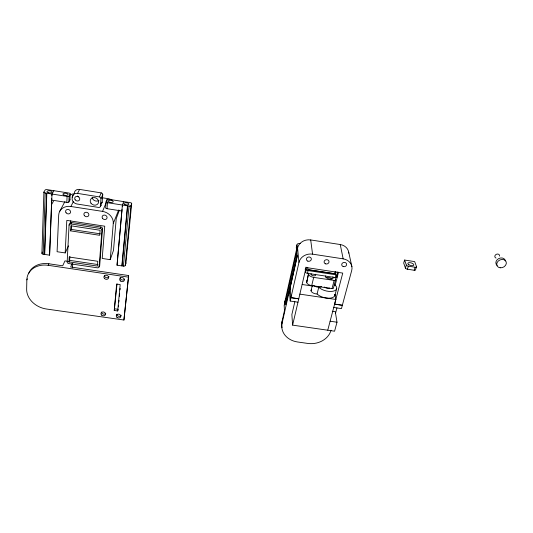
<?xml version="1.0" encoding="UTF-8"?>
<svg xmlns="http://www.w3.org/2000/svg" width="533" height="533" viewBox="0 0 533 533"><rect width="100%" height="100%" fill="white"/><g stroke="black" fill="none" stroke-linecap="round" stroke-linejoin="round"><path stroke-width="0.8" d="M27.403 278.846L26.85 279.885L26.65 289.199A20.894 16.823 20 0 0 46.518 309.027L123.922 320.02L128.646 275.548L70.656 266.993L72.195 263.475M43.906 192.047A1.746 0.713 4 0 0 45.198 192.979L46.618 193.206L44.505 254.401L43.146 254.201A1.666 0.786 2.6 0 1 41.92 253.208L43.906 192.047L45.118 190.048A1.732 0.706 4.1 0 1 47.197 189.648L68.897 193.046A1.712 0.706 4.7 0 1 70.209 193.972L69.903 199.975L68.844 202.014A1.719 0.72 4.5 0 1 66.805 202.44L51.734 200.108M43.146 254.201L45.198 192.979M49.562 255.16L51.734 198.582M51.914 195.558L51.908 194.025M70.209 193.972L69.15 195.984A1.726 0.713 4.6 0 1 67.105 196.397L46.824 193.239L44.705 254.441L49.629 255.16L51.974 194.039L53.906 190.701M66.805 202.44L67.105 196.397M73.387 201.574L70.882 206.484A11.933 10.12 24.8 0 0 58.697 215.079L57.091 251.723L65.186 252.928L66.812 220.395L104.741 226.205L102.216 258.452L110.224 259.651L113.496 250.35L116.227 218.67L119.245 210.602A4.784 2.052 6 0 0 119.305 210.229M68.844 202.014L69.15 195.984M69.07 225.159L67.165 261.95A1.526 1.266 20.9 0 0 67.418 262.749L67.764 263.115A1.952 1.619 20.9 0 0 68.87 263.588L97.279 267.793A1.952 1.632 18.5 0 0 98.265 267.719L98.812 267.399A1.506 1.266 18.5 0 0 99.158 266.693L99.724 265.161L102.523 228.73A1.546 1.326 21.5 0 0 102.283 227.897L101.936 227.511A1.979 1.699 21.5 0 0 100.817 227.018L71.675 222.554A2.025 1.712 24 0 0 70.662 222.641L70.109 222.981A1.566 1.326 24 0 0 69.77 223.727L69.07 225.159A1.572 1.333 23.9 0 1 69.41 224.406L69.963 224.067A2.032 1.719 23.9 0 1 70.982 223.98L100.231 228.45A1.985 1.706 21.4 0 1 101.357 228.95L101.71 229.337A1.552 1.333 21.4 0 1 101.943 230.176L99.151 266.693M70.563 223.207L70.696 220.749M68.964 261.87L69.223 257.033L97.772 261.283L97.406 266.087L68.964 261.87L69.643 260.351L69.863 256.326M70.616 230.869L70.882 225.799L100.097 230.256L99.718 235.293L70.616 230.869L71.309 229.423L71.502 225.812M72.488 267.866L72.721 263.722M72.222 197.137L72.135 198.649A5.183 4.444 26.2 0 0 76.899 203.972L98.598 207.437A1.706 1.479 24 0 0 100.384 206.211L102.149 202.107L102.742 194.658A1.699 1.479 25.1 0 0 101.21 192.893L79.59 189.402A5.13 4.417 26.6 0 0 74.32 193.113L72.222 197.137A5.19 4.457 26.3 0 1 77.552 193.392L79.59 189.402M131.678 203.593L130.965 205.645A1.686 0.713 6.5 0 1 129.059 206.071L127.673 205.858L122.044 265.927L123.37 266.127A1.612 0.793 5.5 0 0 125.202 265.594L125.915 263.309L131.678 203.593A1.672 0.706 6.6 0 0 130.272 202.653L108.905 199.309A1.686 0.706 5.9 0 0 106.966 199.722L106.107 201.76L105.641 207.737A1.692 0.72 5.7 0 0 107.013 208.689L121.877 211.001M100.384 206.211L100.977 198.696L102.742 194.658M106.787 201.954L106.966 199.722M107.013 208.689L107.486 202.707A1.699 0.713 5.8 0 1 106.107 201.76M110.224 259.651L113.276 223.467L118.659 210.009M107.486 202.707L127.467 205.831L121.844 265.907L117.013 265.181L122.417 205.032L123.689 201.627M117.073 265.194L122.01 209.516M122.483 205.045L122.277 206.537M114.249 310.459L116.647 284.056L120.178 284.569L117.706 310.952L114.249 310.459L117.007 284.009M118.419 306.881L118.573 305.262M118.879 302.018L119.032 300.392M119.419 296.275L119.645 293.81M120.018 289.872L120.158 288.34M123.37 266.127L129.059 206.071M125.202 265.594L130.965 205.645M123.922 320.02L128.646 275.548M297.987 302.191L290.172 301.038L289.459 290.825L297.154 256.613L296.321 247.712L296.934 244.967A4.704 2.092 12.6 0 1 300.485 243.428M284.935 304.936A1.506 0.773 12.8 0 1 284.862 304.709L284.722 302.331L297.034 247.279A1.566 0.7 12.5 0 1 297.048 247.152M287.214 299.299L285.588 299.06L284.169 305.402L284.462 310.652L282.017 321.526A19.641 16.39 -4.6 0 0 282.03 327.668M284.862 304.709L297.247 249.464L297.034 247.279M348.822 253.168A11.106 9.694 -11.4 0 0 340.254 244.534L310.692 239.943A11.106 9.794 -7.6 0 0 297.554 248.012L297.321 249.051L296.934 244.967M331.026 330.253A19.701 16.37 -5.6 0 1 307.841 343.439L297.587 341.979A19.714 16.423 -4.6 0 1 282.104 323.185L297.041 256.839L296.901 255.334L285.901 304.263L285.588 299.06M290.172 301.038L298.953 262.416L297.554 248.012M294.856 301.658L291.864 314.59L292.617 325.137L334.584 331.2L337.003 322.212L335.284 311.705L332.286 311.265M292.617 325.137L306.082 267.526L342.752 273.096L334.597 304.103L342.346 305.249L351.713 270.458A11.493 9.92 -10.9 0 0 343.159 258.851L340.254 244.534M337.123 271.83L337.569 274.282L336.856 277.013A1.492 0.7 14.3 0 1 336.656 277.407L336.196 277.56A1.925 0.899 14.2 0 1 335.27 277.546L307.421 273.342A1.905 0.899 13.2 0 1 306.295 272.996L305.915 272.763A1.492 0.706 13.1 0 1 305.582 272.283L306.228 269.531L305.955 267.093M307.421 273.342L308.067 270.584L335.977 274.808A1.932 0.899 14.2 0 0 336.903 274.828L337.362 274.668A1.492 0.693 14.2 0 0 337.569 274.282M335.117 277.46L335.563 279.845L333.451 288.007A1.599 0.773 14.3 0 1 332.032 288.593L311.712 285.601A4.79 2.312 13.5 0 1 306.722 282.483L308.56 273.496A4.81 2.272 13.4 0 1 308.587 273.076M306.722 282.483L308.56 273.496M311.712 285.601L313.697 277.387A4.817 2.279 13.4 0 1 308.66 274.288M311.032 290.751L312.351 285.288M334.977 294.443A9.907 4.844 14.2 0 1 328.268 298.214A9.907 4.844 14.2 0 1 317.088 293.983L318.761 287.24A9.954 4.79 14.1 0 0 332.912 291.258A9.954 4.79 14.1 0 0 334.171 284.262M334.604 273.802L335.13 271.757M332.032 288.593L334.144 280.418A1.612 0.76 14.2 0 0 335.563 279.845M335.27 277.546L335.977 274.808M334.997 285.808L338.542 272.143M334.951 295.255L336.703 288.56M327.748 330.213L335.837 299.466L334.964 294.316M335.484 313.471L336.969 307.874M117.706 310.952L118.026 309.866M404.607 260.051L403.688 263.049L405.426 268.106A1.779 0.766 16.4 0 0 407.412 269.218L414.194 270.258A1.779 0.766 16.6 0 0 415.573 269.665L416.533 266.647L414.661 261.61L404.607 260.051L406.359 265.081L405.426 268.106M407.412 269.218L408.358 266.194A1.779 0.766 16.3 0 1 406.359 265.081M414.194 270.258L415.147 267.24A1.779 0.76 16.5 0 0 416.533 266.647M101.943 230.176L102.523 228.73M100.231 228.45L100.817 227.011M113.276 223.467A11.773 10.14 22.1 0 0 102.536 211.388L106.933 200.894M100.977 198.696A1.719 1.492 24.8 0 0 99.418 196.917L101.21 192.893M65.186 252.928L68.49 245.853M70.982 223.98L71.675 222.554M26.85 279.885A21.067 17.049 20.6 0 1 48.163 265.314L48.916 263.782L62.687 265.814L64.946 260.897L67.305 261.25M41.92 253.208L42.507 252.089M59.689 211.388L64.979 201.474M51.628 204.499L53.493 201.201M98.838 266.18L99.378 265.86A1.506 1.259 18.5 0 0 99.724 265.161M114.748 308.827L118.193 309.32M330.114 321.206L337.003 322.212M290.931 297.647L298.766 298.806L290.931 297.687L290.199 287.48M334.604 304.143L342.353 305.289L341.46 308.6L333.731 307.461M48.163 265.314L128.186 277.107M313.697 277.387L334.144 280.418M302.218 284.509L312.871 286.101M299.872 294.129L335.837 299.466M69.643 260.351L97.985 264.555M307.808 269.738L333.798 273.676M71.309 229.423L100.304 233.834M70.882 206.484L102.536 211.388M408.358 266.194L415.147 267.24M298.953 262.416A11.499 10.034 -7.3 0 1 312.565 254.148L343.159 258.851M102.243 197.763L107.873 198.642A11.373 9.887 23 0 1 111.937 200.002M77.552 193.392L99.418 196.917M348.722 252.222L351.907 266.713M336.576 275.441L336.856 277.013M335.43 271.763L335.797 273.822L307.954 269.598L307.721 267.553M310.692 239.943L312.565 254.148M305.229 269.025L305.582 272.283M282.017 321.526L282.104 323.185M28.582 273.636A20.987 17.009 20.7 0 1 48.916 263.782M105.761 313.397A2.325 1.899 15 0 1 103.195 314.037A2.325 1.899 15 0 1 101.497 312.085M109.038 276.62A2.399 2.005 17.1 0 1 106.32 277.673A2.399 2.005 17.1 0 1 104.455 275.381M121.211 315.25A2.312 1.899 13.7 0 1 118.672 316.269A2.312 1.899 13.7 0 1 116.774 314.263M124.515 279.272A2.385 2.005 15.6 0 1 121.577 279.825A2.385 2.005 15.6 0 1 120.238 277.34M78.664 196.797A2.565 2.205 26.6 0 1 77.398 195.971M102.149 202.107A1.686 1.466 24.3 0 1 100.997 203.32M98.965 200.428A4.237 3.684 25.1 0 1 94.754 200.681A4.237 3.684 25.1 0 1 92.129 197.35M69.23 261.996A1.945 1.612 20.9 0 1 68.744 261.79M69.443 199.295A1.706 0.713 4.6 0 1 69.903 199.975M125.295 262.516A1.599 0.78 5.6 0 1 125.915 263.309M70.083 195.025A11.519 9.867 25.7 0 1 73.128 193.925M100.524 204.992A2.492 2.159 23.8 0 1 101.357 205.531M497.176 265.434A4.957 3.998 -24.2 0 1 498.542 258.692A4.957 3.998 -24.2 0 1 505.404 260.857M496.036 258.052A2.438 1.979 -24.5 0 1 495.01 255.633A2.438 1.979 -24.5 0 1 497.829 254.061A2.438 1.979 -24.5 0 1 499.541 256.093M315.19 274.235A2.405 1.139 13.4 0 1 315.036 275.701A2.405 1.139 13.4 0 1 312.025 275.328A2.405 1.139 13.4 0 1 311.159 273.735M306.622 281.684A4.777 2.305 13.4 0 1 307.228 280.485M332.845 276.82A4.011 1.885 14 0 1 329.88 279.039A4.011 1.885 14 0 1 325.503 275.907M284.722 302.331A1.499 0.766 12.7 0 1 285.461 301.751M308.067 270.577A1.912 0.899 13.1 0 1 306.948 270.238L306.562 270.004A1.492 0.7 13.1 0 1 306.228 269.531M296.321 247.712A4.697 2.099 12.6 0 1 296.954 246.639M317.088 293.983A4.757 2.332 13.8 0 1 312.065 292.297A4.757 2.332 13.8 0 1 311.632 289.532M321.619 286.461A4.777 2.305 13.7 0 1 313.584 285.461M329.72 288.113A3.984 1.919 14.1 0 1 324.204 286.994M326.049 277.493A4.004 1.892 14.1 0 1 332.046 279.012M101.643 315.11A2.332 1.899 14.9 0 0 105.494 314.55A2.332 1.899 14.9 0 0 102.636 311.972A2.332 1.899 14.9 0 0 101.643 315.11M104.608 278.592A2.405 2.012 17 0 0 108.572 277.999A2.405 2.012 17 0 0 105.641 275.268A2.405 2.012 17 0 0 104.608 278.592M116.954 317.288A2.325 1.899 13.6 0 0 120.804 316.729A2.325 1.899 13.6 0 0 117.986 314.164A2.325 1.899 13.6 0 0 116.954 317.288M120.358 280.904A2.392 2.012 15.5 0 0 124.322 280.311A2.392 2.012 15.5 0 0 121.431 277.593A2.392 2.012 15.5 0 0 120.358 280.904M75.16 199.788A2.592 2.225 26.2 0 0 79.517 199.915A2.592 2.225 26.2 0 0 76.999 196.397A2.592 2.225 26.2 0 0 75.16 199.788M90.956 203.18A4.291 3.711 24.8 0 0 98.192 203.393A4.291 3.711 24.8 0 0 94.088 197.556A4.291 3.711 24.8 0 0 90.956 203.18M63.94 195.071A2.585 1.066 4.6 0 0 68.044 194.625A2.585 1.066 4.6 0 0 64.473 193.279A2.585 1.066 4.6 0 0 63.94 195.071M48.177 192.653A2.605 1.059 4.1 0 0 52.167 192.04A2.605 1.059 4.1 0 0 48.376 190.821A2.605 1.059 4.1 0 0 48.177 192.653M109.265 202.154A2.538 1.066 5.9 0 0 113.203 201.687A2.538 1.066 5.9 0 0 109.585 200.335A2.538 1.066 5.9 0 0 109.265 202.154M124.989 204.612A2.518 1.066 6.4 0 0 128.866 204.132A2.518 1.066 6.4 0 0 125.235 202.78A2.518 1.066 6.4 0 0 124.989 204.612M102.696 218.563A2.532 2.185 22.3 0 0 106.933 218.283A2.532 2.185 22.3 0 0 104.168 215.072A2.532 2.185 22.3 0 0 102.696 218.563M84.341 215.572A2.552 2.185 24 0 0 88.645 215.672A2.552 2.185 24 0 0 86.166 212.247A2.552 2.185 24 0 0 84.341 215.572M66.059 212.754A2.572 2.185 25.4 0 0 70.369 212.854A2.572 2.185 25.4 0 0 67.838 209.416A2.572 2.185 25.4 0 0 66.059 212.754M500.194 267.786A4.97 4.004 -24.2 0 0 506.21 261.983A4.97 4.004 -24.2 0 0 498.175 261.123A4.97 4.004 -24.2 0 0 500.194 267.786M343.265 266.587A2.472 2.139 -11.6 0 0 346.603 264.101A2.472 2.139 -11.6 0 0 342.639 262.936A2.472 2.139 -11.6 0 0 343.265 266.587M325.463 263.822A2.472 2.152 -9.6 0 0 329.021 261.616A2.472 2.152 -9.6 0 0 325.203 260.097A2.472 2.152 -9.6 0 0 325.463 263.822M307.801 261.123A2.472 2.165 -7.3 0 0 311.339 258.911A2.472 2.165 -7.3 0 0 307.488 257.386A2.472 2.165 -7.3 0 0 307.801 261.123M408.864 264.741A3.105 1.326 16.4 0 0 413.788 265.141A3.105 1.326 16.4 0 0 409.877 262.656A3.105 1.326 16.4 0 0 408.864 264.741"/></g></svg>
